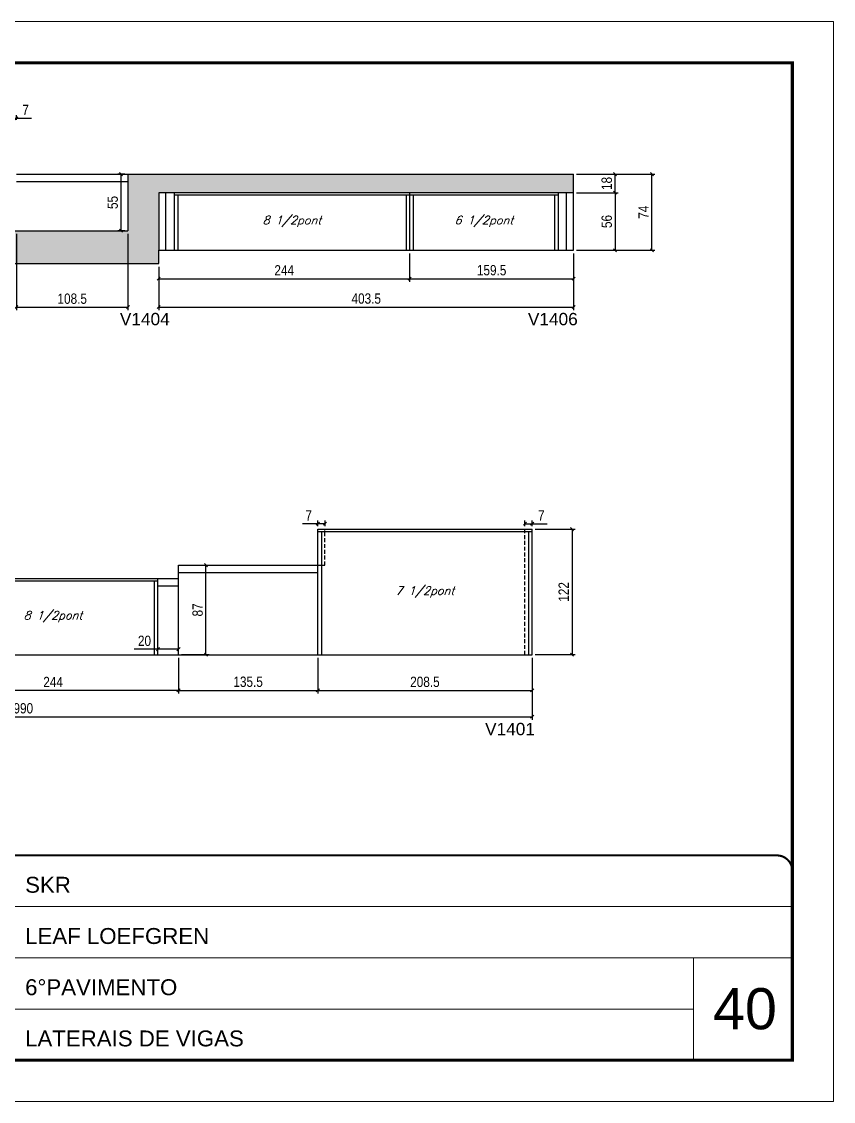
# Model space of a CAD drawing. Extents: x 3309 to 9563, y -2522 to 14608.
# Drawn here: x 8773 to 9563, y 3221 to 4271 of the extents above; entities that cross this region are included whole.
import ezdxf

# ---------------------------------------------------------------- set-up
doc = ezdxf.new("R2010")
doc.units = 0
for name, pattern in [('CONTINUO', [0]), ('DASHED', [0.75, 0.5, -0.25]), ('HIDDEN', [0.375, 0.25, -0.125])]:
    doc.linetypes.add(name, pattern=pattern)
for name, color, linetype in [('5', 5, 'Continuous'), ('COTA', 241, 'Continuous'), ('Painéis', 200, 'Continuous'), ('SARR_2.2x7', 40, 'Continuous'), ('SARR_3.5x7', 81, 'Continuous'), ('texto', 7, 'Continuous')]:
    doc.layers.add(name, color=color, linetype=linetype)
for name, color, linetype, lineweight in [('CARIMBO', 255, 'Continuous', 9), ('Folhas', 255, 'Continuous', 9), ('SARRAFO DE PRESSAO', 251, 'DASHED', 9)]:
    doc.layers.add(name, color=color, linetype=linetype, lineweight=lineweight)
doc.styles.add('ARIAL', font='arial.ttf')
doc.styles.add('COTA TECNICA', font='techl___.ttf', dxfattribs={"height": 10})
doc.styles.add('Romans', font='romans.shx')
doc.styles.get("Standard").update_dxf_attribs({"font": 'arial.ttf'})
doc.dimstyles.new('PAINEL', dxfattribs={"dimtxt": 10, "dimasz": 3, "dimexe": 3, "dimexo": 3, "dimgap": 3, "dimtad": 1, "dimdec": 1, "dimzin": 12, "dimdsep": 46, "dimtxsty": 'COTA TECNICA', "dimblk1": 'OBLIQUE', "dimblk2": 'OBLIQUE', "dimsah": 1, "dimcen": 0.9, "dimclrd": 4, "dimclre": 4, "dimclrt": 240, "dimadec": 1, "dimazin": 3, "dimtfac": 1, "dimtdec": 1, "dimtmove": 0, "dimatfit": 3, "dimfxl": 1, "dimtolj": 1, "dimtzin": 12, "dimarcsym": 0})

# ---------------------------------------------------------------- blocks, each defined once
blk = doc.blocks.new('9999999999')
at = {"color": 30, "linetype": 'CONTINUO'}
for p, q in [((98564.6, 34379.6), (99584, 34379.6)), ((98564.6, 34329.8), (99488, 34329.8)), ((99584, 34329.8), (99488, 34329.8)), ((99488, 34329.8), (99488, 34230.2)), ((98564.6, 34280), (99488, 34280))]:
    blk.add_line(p, q, dxfattribs=at)
at = {"color": 30, "linetype": 'CONTINUO', "const_width": 2}
blk.add_lwpolyline([(99584, 34230.2), (99584, 34414.4, 0.414214), (99569, 34429.4), (98229, 34429.4, 0.414214), (98214, 34414.4), (98214, 34245.2, 0.414214), (98229, 34230.2), (99584, 34230.2)], format="xyb", dxfattribs=at)
at = {"layer": 'Folhas'}
blk.add_lwpolyline([(98139, 34190.2), (99624, 34190.2), (99624, 35240.2), (98139, 35240.2)], close=True, dxfattribs=at)
at = {"layer": 'Folhas', "color": 30, "const_width": 3}
blk.add_lwpolyline([(98214, 34230.2), (99584, 34230.2), (99584, 35200.2), (98214, 35200.2)], close=True, dxfattribs=at)
at = {"color": 7, "linetype": 'Continuous', "ltscale": 5, "style": 'ARIAL'}
for s, height, p in [('SKR', 15.48, (98837.7, 34393.1)), ('LEAF LOEFGREN', 15.483, (98837.7, 34343.3)), ('6°PAVIMENTO', 15.483, (98837.7, 34293.5)), ('LATERAIS DE VIGAS', 15.483, (98837.7, 34243.7))]:
    blk.add_text(s, height=height, dxfattribs=at).set_placement(p)
blk = doc.blocks.new('_Oblique')
at = {"color": 0, "linetype": 'ByBlock', "lineweight": -2}
blk.add_line((-0.5, -0.5), (0.5, 0.5), dxfattribs=at)
blk = doc.blocks.new('*D2962')
at = {"layer": 'COTA', "color": 4, "lineweight": -2, "transparency": 16777216}
for p, q in [((8768.1, 4064.3), (8768.1, 3990.1)), ((8876.6, 4064.3), (8876.6, 3990.1)), ((8768.1, 3993.1), (8876.6, 3993.1))]:
    blk.add_line(p, q, dxfattribs=at)
at = {"layer": 'Defpoints', "color": 0, "transparency": 16777216}
for p in [(8768.1, 4067.3), (8876.6, 4067.3), (8876.6, 3993.1)]:
    blk.add_point(p, dxfattribs=at)
at = {"layer": 'COTA', "color": 4, "lineweight": -2, "transparency": 16777216, "xscale": 3, "yscale": 3, "zscale": 3, "rotation": 180}
blk.add_blockref('_Oblique', (8768.1, 3993.1), dxfattribs=at)
at = {"layer": 'COTA', "color": 4, "lineweight": -2, "transparency": 16777216, "xscale": 3, "yscale": 3, "zscale": 3}
blk.add_blockref('_Oblique', (8876.6, 3993.1), dxfattribs=at)
at = {"layer": 'COTA', "color": 240, "transparency": 16777216, "insert": (8822.4, 4001.2), "char_height": 10, "attachment_point": 5, "style": 'COTA TECNICA'}
blk.add_mtext('\\A1;108.5', dxfattribs=at)
blk = doc.blocks.new('*D2967')
at = {"layer": 'COTA', "color": 4, "lineweight": -2, "transparency": 16777216}
for p, q in [((9310.1, 4045.3), (9310.1, 3990.1)), ((8906.6, 4032.3), (8906.6, 3990.1)), ((8906.6, 3993.1), (9310.1, 3993.1))]:
    blk.add_line(p, q, dxfattribs=at)
at = {"layer": 'Defpoints', "color": 0, "transparency": 16777216}
for p in [(9310.1, 4048.3), (8906.6, 4035.3), (9310.1, 3993.1)]:
    blk.add_point(p, dxfattribs=at)
at = {"layer": 'COTA', "color": 4, "lineweight": -2, "transparency": 16777216, "xscale": 3, "yscale": 3, "zscale": 3, "rotation": 180}
blk.add_blockref('_Oblique', (8906.6, 3993.1), dxfattribs=at)
at = {"layer": 'COTA', "color": 4, "lineweight": -2, "transparency": 16777216, "xscale": 3, "yscale": 3, "zscale": 3}
blk.add_blockref('_Oblique', (9310.1, 3993.1), dxfattribs=at)
at = {"layer": 'COTA', "color": 240, "transparency": 16777216, "insert": (9108.4, 4001.3), "char_height": 10, "attachment_point": 5, "style": 'COTA TECNICA'}
blk.add_mtext('\\A1;403.5', dxfattribs=at)
blk = doc.blocks.new('*D2968')
at = {"layer": 'COTA', "color": 4, "lineweight": -2, "transparency": 16777216}
for p, q in [((9150.6, 4045.3), (9150.6, 4017.7)), ((8906.6, 4032.3), (8906.6, 4017.7)), ((8906.6, 4020.7), (9150.6, 4020.7))]:
    blk.add_line(p, q, dxfattribs=at)
at = {"layer": 'Defpoints', "color": 0, "transparency": 16777216}
for p in [(9150.6, 4048.3), (8906.6, 4035.3), (9150.6, 4020.7)]:
    blk.add_point(p, dxfattribs=at)
at = {"layer": 'COTA', "color": 4, "lineweight": -2, "transparency": 16777216, "xscale": 3, "yscale": 3, "zscale": 3, "rotation": 180}
blk.add_blockref('_Oblique', (8906.6, 4020.7), dxfattribs=at)
at = {"layer": 'COTA', "color": 4, "lineweight": -2, "transparency": 16777216, "xscale": 3, "yscale": 3, "zscale": 3}
blk.add_blockref('_Oblique', (9150.6, 4020.7), dxfattribs=at)
at = {"layer": 'COTA', "color": 240, "transparency": 16777216, "insert": (9028.6, 4028.8), "char_height": 10, "attachment_point": 5, "style": 'COTA TECNICA'}
blk.add_mtext('\\A1;244', dxfattribs=at)
blk = doc.blocks.new('*D2969')
at = {"layer": 'COTA', "color": 4, "lineweight": -2, "transparency": 16777216}
for p, q in [((9150.6, 4045.3), (9150.6, 4017.7)), ((9310.1, 4045.3), (9310.1, 4017.7)), ((9150.6, 4020.7), (9310.1, 4020.7))]:
    blk.add_line(p, q, dxfattribs=at)
at = {"layer": 'Defpoints', "color": 0, "transparency": 16777216}
for p in [(9150.6, 4048.3), (9310.1, 4048.3), (9310.1, 4020.7)]:
    blk.add_point(p, dxfattribs=at)
at = {"layer": 'COTA', "color": 4, "lineweight": -2, "transparency": 16777216, "xscale": 3, "yscale": 3, "zscale": 3, "rotation": 180}
blk.add_blockref('_Oblique', (9150.6, 4020.7), dxfattribs=at)
at = {"layer": 'COTA', "color": 4, "lineweight": -2, "transparency": 16777216, "xscale": 3, "yscale": 3, "zscale": 3}
blk.add_blockref('_Oblique', (9310.1, 4020.7), dxfattribs=at)
at = {"layer": 'COTA', "color": 240, "transparency": 16777216, "insert": (9230.4, 4028.9), "char_height": 10, "attachment_point": 5, "style": 'COTA TECNICA'}
blk.add_mtext('\\A1;159.5', dxfattribs=at)
blk = doc.blocks.new('*D2970')
at = {"layer": 'COTA', "color": 4, "lineweight": -2, "transparency": 16777216}
for p, q in [((9313.1, 4104.3), (9353.5, 4104.3)), ((9350.5, 4104.3), (9350.5, 4048.3)), ((9313.1, 4048.3), (9353.5, 4048.3))]:
    blk.add_line(p, q, dxfattribs=at)
at = {"layer": 'Defpoints', "color": 0, "transparency": 16777216}
for p in [(9310.1, 4104.3), (9310.1, 4048.3), (9350.5, 4048.3)]:
    blk.add_point(p, dxfattribs=at)
at = {"layer": 'COTA', "color": 4, "lineweight": -2, "transparency": 16777216, "xscale": 3, "yscale": 3, "zscale": 3}
for p, rotation in [((9350.5, 4104.3), 90), ((9350.5, 4048.3), 270)]:
    blk.add_blockref('_Oblique', p, dxfattribs=dict(at, rotation=rotation))
at = {"layer": 'COTA', "color": 240, "transparency": 16777216, "insert": (9342.4, 4076.3), "char_height": 10, "attachment_point": 5, "rotation": 90, "style": 'COTA TECNICA'}
blk.add_mtext('\\A1;56', dxfattribs=at)
blk = doc.blocks.new('*D2971')
at = {"layer": 'COTA', "color": 4, "lineweight": -2, "transparency": 16777216}
for p, q in [((9313.1, 4122.3), (9353.5, 4122.3)), ((9350.5, 4104.3), (9350.5, 4122.3)), ((9313.1, 4104.3), (9353.5, 4104.3))]:
    blk.add_line(p, q, dxfattribs=at)
at = {"layer": 'Defpoints', "color": 0, "transparency": 16777216}
for p in [(9310.1, 4122.3), (9350.5, 4122.3), (9310.1, 4104.3)]:
    blk.add_point(p, dxfattribs=at)
at = {"layer": 'COTA', "color": 4, "lineweight": -2, "transparency": 16777216, "xscale": 3, "yscale": 3, "zscale": 3}
for p, rotation in [((9350.5, 4122.3), 90), ((9350.5, 4104.3), 270)]:
    blk.add_blockref('_Oblique', p, dxfattribs=dict(at, rotation=rotation))
at = {"layer": 'COTA', "color": 240, "transparency": 16777216, "insert": (9342.4, 4113.3), "char_height": 10, "attachment_point": 5, "rotation": 90, "style": 'COTA TECNICA'}
blk.add_mtext('\\A1;18', dxfattribs=at)
blk = doc.blocks.new('*D2972')
at = {"layer": 'COTA', "color": 4, "lineweight": -2, "transparency": 16777216}
for p, q in [((9313.1, 4122.3), (9389.3, 4122.3)), ((9386.3, 4048.3), (9386.3, 4122.3)), ((9313.1, 4048.3), (9389.3, 4048.3))]:
    blk.add_line(p, q, dxfattribs=at)
at = {"layer": 'Defpoints', "color": 0, "transparency": 16777216}
for p in [(9310.1, 4122.3), (9386.3, 4122.3), (9310.1, 4048.3)]:
    blk.add_point(p, dxfattribs=at)
at = {"layer": 'COTA', "color": 4, "lineweight": -2, "transparency": 16777216, "xscale": 3, "yscale": 3, "zscale": 3}
for p, rotation in [((9386.3, 4122.3), 90), ((9386.3, 4048.3), 270)]:
    blk.add_blockref('_Oblique', p, dxfattribs=dict(at, rotation=rotation))
at = {"layer": 'COTA', "color": 240, "transparency": 16777216, "insert": (9378.2, 4085.3), "char_height": 10, "attachment_point": 5, "rotation": 90, "style": 'COTA TECNICA'}
blk.add_mtext('\\A1;74', dxfattribs=at)
blk = doc.blocks.new('*D2975')
at = {"layer": 'COTA', "color": 4, "lineweight": -2, "transparency": 16777216}
for p, q in [((8873.6, 4122.3), (8866.9, 4122.3)), ((8869.9, 4067.3), (8869.9, 4122.3)), ((8873.6, 4067.3), (8866.9, 4067.3))]:
    blk.add_line(p, q, dxfattribs=at)
at = {"layer": 'Defpoints', "color": 0, "transparency": 16777216}
for p in [(8869.9, 4122.3), (8876.6, 4122.3), (8876.6, 4067.3)]:
    blk.add_point(p, dxfattribs=at)
at = {"layer": 'COTA', "color": 4, "lineweight": -2, "transparency": 16777216, "xscale": 3, "yscale": 3, "zscale": 3}
for p, rotation in [((8869.9, 4122.3), 90), ((8869.9, 4067.3), 270)]:
    blk.add_blockref('_Oblique', p, dxfattribs=dict(at, rotation=rotation))
at = {"layer": 'COTA', "color": 240, "transparency": 16777216, "insert": (8861.8, 4094.8), "char_height": 10, "attachment_point": 5, "rotation": 90, "style": 'COTA TECNICA'}
blk.add_mtext('\\A1;55', dxfattribs=at)
blk = doc.blocks.new('*D2983')
at = {"layer": 'COTA', "color": 4, "linetype": 'ByBlock', "lineweight": -2, "transparency": 16777216}
for p, q in [((8279.8, 3652.1), (8279.8, 3591.8)), ((9269.8, 3652.1), (9269.8, 3591.8)), ((8279.8, 3594.8), (9269.8, 3594.8))]:
    blk.add_line(p, q, dxfattribs=at)
at = {"layer": 'Defpoints', "color": 0, "linetype": 'ByBlock', "transparency": 16777216}
for p in [(8279.8, 3655.1), (9269.8, 3655.1), (9269.8, 3594.8)]:
    blk.add_point(p, dxfattribs=at)
at = {"layer": 'COTA', "color": 4, "linetype": 'ByBlock', "lineweight": -2, "transparency": 16777216, "xscale": 3, "yscale": 3, "zscale": 3, "rotation": 180}
blk.add_blockref('_Oblique', (8279.8, 3594.8), dxfattribs=at)
at = {"layer": 'COTA', "color": 4, "linetype": 'ByBlock', "lineweight": -2, "transparency": 16777216, "xscale": 3, "yscale": 3, "zscale": 3}
blk.add_blockref('_Oblique', (9269.8, 3594.8), dxfattribs=at)
at = {"layer": 'COTA', "color": 240, "linetype": 'ByBlock', "transparency": 16777216, "insert": (8774.8, 3602.9), "char_height": 10, "attachment_point": 5, "style": 'COTA TECNICA'}
blk.add_mtext('\\A1;990', dxfattribs=at)
blk = doc.blocks.new('*D2984')
at = {"layer": 'COTA', "color": 4, "lineweight": -2, "transparency": 16777216}
for p, q in [((8681.8, 3652.1), (8681.8, 3617.4)), ((8925.8, 3652.1), (8925.8, 3617.4)), ((8925.8, 3620.4), (8681.8, 3620.4))]:
    blk.add_line(p, q, dxfattribs=at)
at = {"layer": 'Defpoints', "color": 0, "transparency": 16777216}
for p in [(8681.8, 3655.1), (8925.8, 3655.1), (8681.8, 3620.4)]:
    blk.add_point(p, dxfattribs=at)
at = {"layer": 'COTA', "color": 4, "lineweight": -2, "transparency": 16777216, "xscale": 3, "yscale": 3, "zscale": 3, "rotation": 180}
blk.add_blockref('_Oblique', (8681.8, 3620.4), dxfattribs=at)
at = {"layer": 'COTA', "color": 4, "lineweight": -2, "transparency": 16777216, "xscale": 3, "yscale": 3, "zscale": 3}
blk.add_blockref('_Oblique', (8925.8, 3620.4), dxfattribs=at)
at = {"layer": 'COTA', "color": 240, "transparency": 16777216, "insert": (8803.8, 3628.5), "char_height": 10, "attachment_point": 5, "style": 'COTA TECNICA'}
blk.add_mtext('\\A1;244', dxfattribs=at)
blk = doc.blocks.new('*D2989')
at = {"layer": 'COTA', "color": 4, "lineweight": -2, "transparency": 16777216}
for p, q in [((8925.8, 3652.1), (8925.8, 3617.4)), ((9061.3, 3652.1), (9061.3, 3617.4)), ((8925.8, 3620.4), (9061.3, 3620.4))]:
    blk.add_line(p, q, dxfattribs=at)
at = {"layer": 'Defpoints', "color": 0, "transparency": 16777216}
for p in [(8925.8, 3655.1), (9061.3, 3655.1), (9061.3, 3620.4)]:
    blk.add_point(p, dxfattribs=at)
at = {"layer": 'COTA', "color": 4, "lineweight": -2, "transparency": 16777216, "xscale": 3, "yscale": 3, "zscale": 3, "rotation": 180}
blk.add_blockref('_Oblique', (8925.8, 3620.4), dxfattribs=at)
at = {"layer": 'COTA', "color": 4, "lineweight": -2, "transparency": 16777216, "xscale": 3, "yscale": 3, "zscale": 3}
blk.add_blockref('_Oblique', (9061.3, 3620.4), dxfattribs=at)
at = {"layer": 'COTA', "color": 240, "transparency": 16777216, "insert": (8993.5, 3628.7), "char_height": 10, "attachment_point": 5, "style": 'COTA TECNICA'}
blk.add_mtext('\\A1;135.5', dxfattribs=at)
blk = doc.blocks.new('*D2990')
at = {"layer": 'COTA', "color": 4, "lineweight": -2, "transparency": 16777216}
for p, q in [((9061.3, 3652.1), (9061.3, 3617.4)), ((9269.8, 3652.1), (9269.8, 3617.4)), ((9061.3, 3620.4), (9269.8, 3620.4))]:
    blk.add_line(p, q, dxfattribs=at)
at = {"layer": 'Defpoints', "color": 0, "transparency": 16777216}
for p in [(9061.3, 3655.1), (9269.8, 3655.1), (9269.8, 3620.4)]:
    blk.add_point(p, dxfattribs=at)
at = {"layer": 'COTA', "color": 4, "lineweight": -2, "transparency": 16777216, "xscale": 3, "yscale": 3, "zscale": 3, "rotation": 180}
blk.add_blockref('_Oblique', (9061.3, 3620.4), dxfattribs=at)
at = {"layer": 'COTA', "color": 4, "lineweight": -2, "transparency": 16777216, "xscale": 3, "yscale": 3, "zscale": 3}
blk.add_blockref('_Oblique', (9269.8, 3620.4), dxfattribs=at)
at = {"layer": 'COTA', "color": 240, "transparency": 16777216, "insert": (9165.5, 3628.6), "char_height": 10, "attachment_point": 5, "style": 'COTA TECNICA'}
blk.add_mtext('\\A1;208.5', dxfattribs=at)
blk = doc.blocks.new('*D2991')
at = {"layer": 'COTA', "color": 4, "lineweight": -2, "transparency": 16777216}
for p, q in [((9272.8, 3777.1), (9311.6, 3777.1)), ((9308.6, 3777.1), (9308.6, 3655.1)), ((9272.8, 3655.1), (9311.6, 3655.1))]:
    blk.add_line(p, q, dxfattribs=at)
at = {"layer": 'Defpoints', "color": 0, "transparency": 16777216}
for p in [(9269.8, 3777.1), (9269.8, 3655.1), (9308.6, 3655.1)]:
    blk.add_point(p, dxfattribs=at)
at = {"layer": 'COTA', "color": 4, "lineweight": -2, "transparency": 16777216, "xscale": 3, "yscale": 3, "zscale": 3}
for p, rotation in [((9308.6, 3777.1), 90), ((9308.6, 3655.1), 270)]:
    blk.add_blockref('_Oblique', p, dxfattribs=dict(at, rotation=rotation))
at = {"layer": 'COTA', "color": 240, "transparency": 16777216, "insert": (9300.5, 3716.1), "char_height": 10, "attachment_point": 5, "rotation": 90, "style": 'COTA TECNICA'}
blk.add_mtext('\\A1;122', dxfattribs=at)
blk = doc.blocks.new('*D2992')
at = {"layer": 'COTA', "color": 4, "lineweight": -2, "transparency": 16777216}
for p, q in [((9061.3, 3782.4), (9046.5, 3782.4)), ((9061.3, 3780.1), (9061.3, 3785.4)), ((9068.3, 3782.4), (9061.3, 3782.4)), ((9068.3, 3780.1), (9068.3, 3785.4))]:
    blk.add_line(p, q, dxfattribs=at)
at = {"layer": 'Defpoints', "color": 0, "transparency": 16777216}
for p in [(9061.3, 3782.4), (9061.3, 3777.1), (9068.3, 3777.1)]:
    blk.add_point(p, dxfattribs=at)
at = {"layer": 'COTA', "color": 4, "lineweight": -2, "transparency": 16777216, "xscale": 3, "yscale": 3, "zscale": 3, "rotation": 180}
blk.add_blockref('_Oblique', (9061.3, 3782.4), dxfattribs=at)
at = {"layer": 'COTA', "color": 4, "lineweight": -2, "transparency": 16777216, "xscale": 3, "yscale": 3, "zscale": 3}
blk.add_blockref('_Oblique', (9068.3, 3782.4), dxfattribs=at)
at = {"layer": 'COTA', "color": 240, "transparency": 16777216, "insert": (9052.4, 3790.4), "char_height": 10, "attachment_point": 5, "style": 'COTA TECNICA'}
blk.add_mtext('\\A1;7', dxfattribs=at)
blk = doc.blocks.new('*D2993')
at = {"layer": 'COTA', "color": 4, "lineweight": -2, "transparency": 16777216}
for p, q in [((9262.8, 3780.1), (9262.8, 3785.4)), ((9262.8, 3782.4), (9269.8, 3782.4)), ((9269.8, 3780.1), (9269.8, 3785.4)), ((9269.8, 3782.4), (9284.5, 3782.4))]:
    blk.add_line(p, q, dxfattribs=at)
at = {"layer": 'Defpoints', "color": 0, "transparency": 16777216}
for p in [(9269.8, 3782.4), (9262.8, 3777.1), (9269.8, 3777.1)]:
    blk.add_point(p, dxfattribs=at)
at = {"layer": 'COTA', "color": 4, "lineweight": -2, "transparency": 16777216, "xscale": 3, "yscale": 3, "zscale": 3, "rotation": 180}
blk.add_blockref('_Oblique', (9262.8, 3782.4), dxfattribs=at)
at = {"layer": 'COTA', "color": 4, "lineweight": -2, "transparency": 16777216, "xscale": 3, "yscale": 3, "zscale": 3}
blk.add_blockref('_Oblique', (9269.8, 3782.4), dxfattribs=at)
at = {"layer": 'COTA', "color": 240, "transparency": 16777216, "insert": (9278.6, 3790.4), "char_height": 10, "attachment_point": 5, "style": 'COTA TECNICA'}
blk.add_mtext('\\A1;7', dxfattribs=at)
blk = doc.blocks.new('*D2994')
at = {"layer": 'COTA', "color": 4, "lineweight": -2, "transparency": 16777216}
for p, q in [((8928.8, 3742.1), (8955.5, 3742.1)), ((8952.5, 3655.1), (8952.5, 3742.1)), ((8928.8, 3655.1), (8955.5, 3655.1))]:
    blk.add_line(p, q, dxfattribs=at)
at = {"layer": 'Defpoints', "color": 0, "transparency": 16777216}
for p in [(8925.8, 3742.1), (8952.5, 3742.1), (8925.8, 3655.1)]:
    blk.add_point(p, dxfattribs=at)
at = {"layer": 'COTA', "color": 4, "lineweight": -2, "transparency": 16777216, "xscale": 3, "yscale": 3, "zscale": 3}
for p, rotation in [((8952.5, 3742.1), 90), ((8952.5, 3655.1), 270)]:
    blk.add_blockref('_Oblique', p, dxfattribs=dict(at, rotation=rotation))
at = {"layer": 'COTA', "color": 240, "transparency": 16777216, "insert": (8944.4, 3698.6), "char_height": 10, "attachment_point": 5, "rotation": 90, "style": 'COTA TECNICA'}
blk.add_mtext('\\A1;87', dxfattribs=at)
blk = doc.blocks.new('*D2995')
at = {"layer": 'COTA', "color": 4, "lineweight": -2, "transparency": 16777216}
for p, q in [((8905.8, 3660.4), (8882.6, 3660.4)), ((8905.8, 3658.1), (8905.8, 3663.4)), ((8925.8, 3660.4), (8905.8, 3660.4)), ((8925.8, 3658.1), (8925.8, 3663.4))]:
    blk.add_line(p, q, dxfattribs=at)
at = {"layer": 'Defpoints', "color": 0, "transparency": 16777216}
for p in [(8905.8, 3660.4), (8905.8, 3655.1), (8925.8, 3655.1)]:
    blk.add_point(p, dxfattribs=at)
at = {"layer": 'COTA', "color": 4, "lineweight": -2, "transparency": 16777216, "xscale": 3, "yscale": 3, "zscale": 3, "rotation": 180}
blk.add_blockref('_Oblique', (8905.8, 3660.4), dxfattribs=at)
at = {"layer": 'COTA', "color": 4, "lineweight": -2, "transparency": 16777216, "xscale": 3, "yscale": 3, "zscale": 3}
blk.add_blockref('_Oblique', (8925.8, 3660.4), dxfattribs=at)
at = {"layer": 'COTA', "color": 240, "transparency": 16777216, "insert": (8892.7, 3668.5), "char_height": 10, "attachment_point": 5, "style": 'COTA TECNICA'}
blk.add_mtext('\\A1;20', dxfattribs=at)
blk = doc.blocks.new('*D3022')
at = {"layer": 'COTA', "color": 4, "lineweight": -2, "transparency": 16777216}
for p, q in [((8761.1, 4175.3), (8761.1, 4179.7)), ((8768.1, 4175.3), (8768.1, 4179.7)), ((8761.1, 4176.7), (8768.1, 4176.7)), ((8768.1, 4176.7), (8782.8, 4176.7))]:
    blk.add_line(p, q, dxfattribs=at)
at = {"layer": 'Defpoints', "color": 0, "transparency": 16777216}
for p in [(8761.1, 4172.3), (8768.1, 4176.7), (8768.1, 4172.3)]:
    blk.add_point(p, dxfattribs=at)
at = {"layer": 'COTA', "color": 4, "lineweight": -2, "transparency": 16777216, "xscale": 3, "yscale": 3, "zscale": 3, "rotation": 180}
blk.add_blockref('_Oblique', (8761.1, 4176.7), dxfattribs=at)
at = {"layer": 'COTA', "color": 4, "lineweight": -2, "transparency": 16777216, "xscale": 3, "yscale": 3, "zscale": 3}
blk.add_blockref('_Oblique', (8768.1, 4176.7), dxfattribs=at)
at = {"layer": 'COTA', "color": 240, "transparency": 16777216, "insert": (8777, 4184.8), "char_height": 10, "attachment_point": 5, "style": 'COTA TECNICA'}
blk.add_mtext('\\A1;7', dxfattribs=at)

msp = doc.modelspace()

# ---------------------------------------------------------------- hatches: boundary and pattern name
at = {"layer": 'COTA'}
h = msp.add_hatch(dxfattribs=at)
h.set_pattern_fill('AR-CONC', color=256, scale=0.03)
h.set_pattern_definition([(50, (-4, -23.036), (5.46554, -0.4781726), [0.5715, -6.2865]), (355, (-4, -23.036), (-1.0573026, 5.7317054), [0.4572, -5.0292175]), (100.451445, (-3.5445, -23.076), (4.4082374, 5.2535326), [0.4857003, -5.3427073]), (46.1842, (-4, -21.512), (8.1323712, -1.26127), [0.85725, -9.42975]), (96.63556, (-3.322, -21.617), (7.122124, 7.422784), [0.728551, -8.014068]), (351.18415, (-4, -21.512), (7.122124, 7.422784), [0.685799, -7.543792]), (21, (-3.238, -21.893), (4.5484317, -3.067956), [0.5715, -6.2865]), (326, (-3.238, -21.893), (1.854061, 5.525639), [0.4572, -5.0292]), (71.451445, (-2.859, -22.1487), (6.4024926, 2.457683), [0.4857003, -5.342698]), (37.5, (-4, -23.036), (0.0926581, 2.53665117), [0, -4.96824, 0, -5.1054, 0, -5.04825]), (7.5, (-4, -23.036), (2.0045899, 3.00541724), [0, -2.91084, 0, -4.85394, 0, -1.92405]), (327.5, (-5.6993, -23.036), (4.06771786, -0.1718623), [0, -1.905, 0, -5.9436, 0, -7.8867]), (317.5, (-6.4613, -23.036), (4.4438754, 0.7627947), [0, -2.4765, 0, -3.94716, 0, -5.6007])])
h.paths.add_polyline_path([(8906.6, 4035.32), (8906.6, 4048.32), (8906.6, 4104.32), (9310.1, 4104.32), (9310.1, 4122.32), (8876.6, 4122.32), (8876.6, 4067.32), (8593.6, 4067.32), (8593.6, 4122.32), (8559.6, 4122.32), (8559.6, 4050.32), (8757.1, 4050.32), (8757.1, 4035.32)])

# ---------------------------------------------------------------- linework, layer by layer
for p, q in [((8876.6, 4122.32), (9310.1, 4122.32)), ((9310.1, 4104.32), (9310.1, 4122.32)), ((8906.6, 4035.32), (8906.6, 4048.32)), ((8757.1, 4035.32), (8906.6, 4035.32)), ((9061.26, 3742.05), (9068.26, 3742.05))]:
    msp.add_line(p, q, dxfattribs=at)
at = {"layer": 'Painéis', "linetype": 'ByBlock'}
for p, q in [((8768.1, 4122.32), (8876.6, 4122.32)), ((8876.6, 4122.32), (8876.6, 4067.32)), ((9310.1, 4104.32), (8906.6, 4104.32)), ((8906.6, 4104.32), (8906.6, 4048.32)), ((9150.6, 4104.32), (9150.6, 4048.32)), ((9310.1, 4048.32), (9310.1, 4104.32)), ((8593.6, 4067.32), (8876.6, 4067.32)), ((8906.6, 4048.32), (9310.1, 4048.32)), ((9061.26, 3655.05), (9061.26, 3777.05)), ((9061.26, 3777.05), (9269.76, 3777.05)), ((9269.76, 3655.05), (9269.76, 3777.05)), ((8925.76, 3655.05), (8925.76, 3742.05)), ((8925.76, 3742.05), (9061.26, 3742.05)), ((8279.76, 3729.05), (8925.76, 3729.05)), ((8279.76, 3655.05), (9269.76, 3655.05))]:
    msp.add_line(p, q, dxfattribs=at)
at = {"layer": 'SARR_2.2x7', "linetype": 'Continuous'}
for p, q in [((8768.1, 4115.32), (8876.6, 4115.32)), ((8913.6, 4048.32), (8913.6, 4104.32)), ((8921.6, 4102.12), (9150.6, 4102.12)), ((9150.6, 4102.12), (9295.1, 4102.12)), ((9303.1, 4048.32), (9303.1, 4104.32)), ((9061.26, 3774.85), (9269.76, 3774.85)), ((8925.76, 3735.05), (9061.26, 3735.05)), ((8681.76, 3726.85), (8905.76, 3726.85)), ((8905.76, 3722.05), (8925.76, 3722.05))]:
    msp.add_line(p, q, dxfattribs=at)
at = {"layer": 'SARR_2.2x7', "linetype": 'HIDDEN', "ltscale": 15}
for p, q in [((9068.26, 3742.05), (9068.26, 3777.05)), ((9262.76, 3655.05), (9262.76, 3777.05))]:
    msp.add_line(p, q, dxfattribs=at)
at = {"layer": 'SARR_3.5x7'}
for p, q in [((8921.6, 4104.32), (8921.6, 4048.32)), ((8925.1, 4102.12), (8925.1, 4048.32)), ((9147.1, 4102.12), (9147.1, 4048.32)), ((9154.1, 4102.12), (9154.1, 4048.32)), ((9291.6, 4102.12), (9291.6, 4048.32)), ((9295.1, 4104.32), (9295.1, 4048.32)), ((9064.76, 3774.85), (9064.76, 3655.05)), ((9266.26, 3774.85), (9266.26, 3655.05)), ((8905.76, 3655.05), (8905.76, 3729.05)), ((8902.26, 3726.85), (8902.26, 3655.05))]:
    msp.add_line(p, q, dxfattribs=at)

# ---------------------------------------------------------------- block references
at = {"layer": 'SARRAFO DE PRESSAO', "color": 6, "linetype": 'ByBlock'}
msp.add_blockref('9999999999', (-90061.11, -30969.52), dxfattribs=at)

# ---------------------------------------------------------------- texts
at = {"layer": '5', "linetype": 'Continuous'}
for s, rotation, p in [('V1404', 359.99996, (8868.77, 3975.41)), ('V1406', 359.99996, (9265.7, 3975.41)), ('V1401', 0.00004, (9224.03, 3576.77))]:
    msp.add_text(s, height=12, rotation=rotation, dxfattribs=at).set_placement(p)
at = {"layer": 'CARIMBO', "style": 'ARIAL'}
msp.add_text('40', height=40, dxfattribs=at).set_placement((9445.73, 3290.83))
at = {"layer": 'texto', "color": 2, "char_height": 8, "attachment_point": 5, "style": 'Romans'}
for s, insert in [('{\\Q19;\\C256;8 1/2pont}', (9036.1, 4076.32)), ('{\\Q19;\\C256;6 1/2pont}', (9222.85, 4076.32)), ('{\\Q19;\\C256;7 1/2pont}', (9165.51, 3716.05)), ('{\\Q19;\\C256;8 1/2pont}', (8803.76, 3692.05))]:
    msp.add_mtext(s, dxfattribs=dict(at, insert=insert))

# ---------------------------------------------------------------- dimensions: what is measured, and where the dimension line sits
at = {"layer": 'COTA'}
for base, p1, p2, picture, middle in [((8768.1, 4176.74), (8761.1, 4172.32), (8768.1, 4172.32), '*D3022', (8776.97, 4184.81)), ((8876.6, 3993.09), (8768.1, 4067.32), (8876.6, 4067.32), '*D2962', (8822.35, 4001.22)), ((9150.6, 4020.71), (8906.6, 4035.32), (9150.6, 4048.32), '*D2968', (9028.6, 4028.79)), ((9061.26, 3782.37), (9068.26, 3777.05), (9061.26, 3777.05), '*D2992', (9052.4, 3790.44)), ((9269.76, 3782.37), (9262.76, 3777.05), (9269.76, 3777.05), '*D2993', (9278.63, 3790.44)), ((8905.76, 3660.37), (8925.76, 3655.05), (8905.76, 3655.05), '*D2995', (8892.66, 3668.47)), ((9061.26, 3620.44), (8925.76, 3655.05), (9061.26, 3655.05), '*D2989', (8993.51, 3628.66)), ((9269.76, 3620.44), (9061.26, 3655.05), (9269.76, 3655.05), '*D2990', (9165.51, 3628.58))]:
    dim = msp.add_linear_dim(base=base, p1=p1, p2=p2, dimstyle='PAINEL', dxfattribs=at)
    dim.commit()
    dim.dimension.update_dxf_attribs({"geometry": picture, "text_midpoint": middle})
for base, p1, p2, angle, picture, middle in [((8869.93, 4122.32), (8876.6, 4067.32), (8876.6, 4122.32), 90, '*D2975', (8861.82, 4094.82)), ((9350.54, 4122.32), (9310.1, 4104.32), (9310.1, 4122.32), 90, '*D2971', (9342.44, 4113.32)), ((9386.26, 4122.32), (9310.1, 4048.32), (9310.1, 4122.32), 90, '*D2972', (9378.18, 4085.32)), ((9350.54, 4048.32), (9310.1, 4104.32), (9310.1, 4048.32), 90, '*D2970', (9342.43, 4076.32)), ((9310.1, 3993.09), (8906.6, 4035.32), (9310.1, 4048.32), 180, '*D2967', (9108.35, 4001.31)), ((9308.6, 3655.05), (9269.76, 3777.05), (9269.76, 3655.05), 90, '*D2991', (9300.54, 3716.05)), ((8952.51, 3742.05), (8925.76, 3655.05), (8925.76, 3742.05), 90, '*D2994', (8944.41, 3698.55)), ((8681.76, 3620.44), (8925.76, 3655.05), (8681.76, 3655.05), 180, '*D2984', (8803.76, 3628.52))]:
    dim = msp.add_linear_dim(base=base, p1=p1, p2=p2, angle=angle, dimstyle='PAINEL', dxfattribs=at)
    dim.commit()
    dim.dimension.update_dxf_attribs({"geometry": picture, "text_midpoint": middle})
dim = msp.add_linear_dim(base=(9310.1, 4020.71), p1=(9150.6, 4048.32), p2=(9310.1, 4048.32), dimstyle='PAINEL', override={"dimtmove": 1}, dxfattribs=at)
dim.commit()
dim.dimension.update_dxf_attribs({"geometry": '*D2969', "text_midpoint": (9230.35, 4028.85)})
at = {"layer": 'COTA', "linetype": 'ByBlock'}
dim = msp.add_linear_dim(base=(9269.76, 3594.79), p1=(8279.76, 3655.05), p2=(9269.76, 3655.05), dimstyle='PAINEL', dxfattribs=at)
dim.commit()
dim.dimension.update_dxf_attribs({"geometry": '*D2983', "text_midpoint": (8774.76, 3602.92)})

doc.saveas('drawing.dxf')
